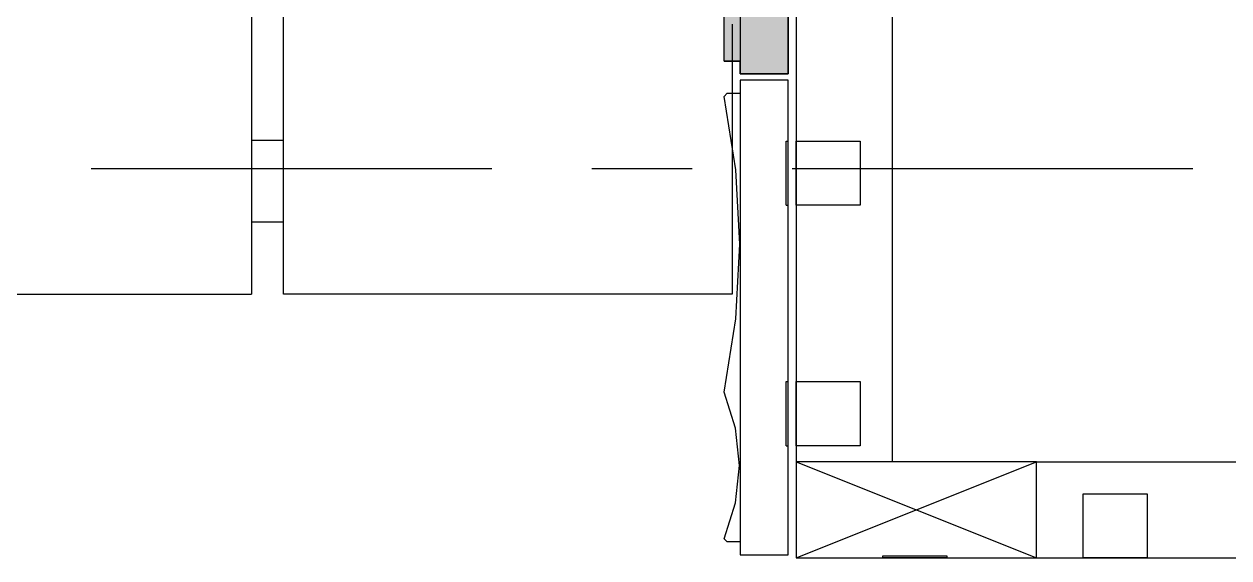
# Model space of a CAD drawing. Header units: millimetres. Extents: x 2519235 to 7246330, y 25937 to 201821.
# Drawn here: x 2742185 to 2745944, y 133237 to 134903 of the extents above; entities that cross this region are included whole.
import ezdxf
from ezdxf.enums import TextEntityAlignment as Align

# ---------------------------------------------------------------- set-up
doc = ezdxf.new("R2010")
doc.units = ezdxf.units.MM
doc.set_wipeout_variables(frame=1)
doc.linetypes.add('TA_GL_005.00000', pattern=[13.75, 5, -1.25, 1.25, -1.25, 5])
doc.linetypes.add('Xref-PLAN-106.940$0$CENTER2', pattern=[28.575, 19.05, -3.175, 3.175, -3.175])
for name, color, linetype in [('000 - 0_SYM_DWG_GRID-BUBBLE_MAIN_COLOR_1', 7, 'Continuous'), ('000 - 0_SYM_DWG_GRIDLINE_MAIN_COLOR_251', 7, 'Continuous'), ('000 - CONCRETE_COL_CUT_COLOR_1', 7, 'Continuous'), ('000 - CONCRETE_COL_HATCH_', 7, 'Continuous'), ('000 - CONCRETE_COL_WIPEOUT_', 7, 'Continuous'), ('000 - CONCRETE_PRECAST_CUT_COLOR_4', 7, 'Continuous'), ('000 - EXISTING_CANOPY_MAIN_COLOR_1', 7, 'Continuous'), ('_PLATE-200', 7, 'Continuous'), ('_Wall-PRECAST', 7, 'Continuous'), ('Xref-PLAN-106.940$0$_Beam', 7, 'Continuous'), ('Xref-PLAN-106.940$0$_Col', 7, 'Xref-PLAN-106.940$0$CENTER2'), ('Xref-PLAN-106.940$0$S-280-M_COLUMN', 7, 'Continuous')]:
    doc.layers.add(name, color=color, linetype=linetype)
doc.layers.add('Xref-PLAN-106.940$0$_VP', color=7, linetype='Continuous', plot=False)
doc.styles.add('Arial', font='arial.ttf', dxfattribs={"height": 300})
doc.styles.add('TA', font='', dxfattribs={"height": 4.5})
doc.styles.get('TA').set_extended_font_data('Cordia New')

# ---------------------------------------------------------------- blocks, each defined once
blk = doc.blocks.new('Xref-PLAN-106.940$0$ACM_STR_COLN_Precast- Rectangular Column - 750x300-6832747-610_ENT 1 EXISTING GROUND LEVEL_6000_100')
at = {"layer": 'Xref-PLAN-106.940$0$S-280-M_COLUMN', "color": 7, "lineweight": -3}
for p, q in [((375, 200), (-375, 200)), ((-375, 200), (-375, 190)), ((-375, 190), (-375, -90)), ((375, 190), (375, 200)), ((375, -90), (375, 190)), ((-375, -90), (-375, -100)), ((-375, -100), (375, -100)), ((375, -100), (375, -90))]:
    blk.add_line(p, q, dxfattribs=at)
blk = doc.blocks.new('Xref-PLAN-106.940')
at = {"layer": 'Xref-PLAN-106.940$0$_Beam', "color": 7}
for p, q in [((145669.2, 10348.4), (145669.2, 6933.4)), ((145969.2, 10348.4), (145969.2, 6933.4)), ((146419.2, 6933.4), (152919.2, 6933.4)), ((146419.2, 6633.4), (152919.2, 6633.4))]:
    blk.add_line(p, q, dxfattribs=at)
at = {"layer": 'Xref-PLAN-106.940$0$_Col', "color": 7}
blk.add_lwpolyline([(145669.2, 6633.4), (146419.2, 6633.4), (146419.2, 6933.4), (145669.2, 6933.4)], close=True, dxfattribs=at)
at = {"layer": 'Xref-PLAN-106.940$0$_VP', "color": 7}
for p, q in [((145669.2, 6633.4), (146419.2, 6933.4)), ((145669.2, 6933.4), (146419.2, 6633.4))]:
    blk.add_line(p, q, dxfattribs=at)
at = {"layer": 'Xref-PLAN-106.940$0$S-280-M_COLUMN', "color": 7, "lineweight": -3}
blk.add_blockref('Xref-PLAN-106.940$0$ACM_STR_COLN_Precast- Rectangular Column - 750x300-6832747-610_ENT 1 EXISTING GROUND LEVEL_6000_100', (146044.2, 6733.4), dxfattribs=at)
blk = doc.blocks.new('A$C53fc0519')
at = {"layer": '000 - EXISTING_CANOPY_MAIN_COLOR_1', "color": 7}
for p, q in [((26650.2, -13400), (26650.2, -15750)), ((26750.2, -15750), (26750.2, -13422.1)), ((28150.2, -14908.1), (28150.2, -15750)), ((26750.2, -15270.4), (26650.2, -15270.4)), ((26750.2, -15270.4), (26650.2, -15270.4)), ((26750.2, -15525), (26650.2, -15525)), ((25250.2, -15750), (26650.2, -15750)), ((28150.2, -15750), (26750.2, -15750))]:
    blk.add_line(p, q, dxfattribs=at)
blk = doc.blocks.new('*U1096')
at = {"layer": '000 - 0_SYM_DWG_GRIDLINE_MAIN_COLOR_251', "color": 7, "linetype": 'ByBlock', "ltscale": 5}
blk.add_line((2, 0), (-866, 0), dxfattribs=at)
at = {"color": 7, "style": 'TA', "flags": 1}
blk.add_attdef('LOCATION', (6, -6), '', height=4.5, rotation=270, dxfattribs=at)
at = {"layer": '000 - 0_SYM_DWG_GRID-BUBBLE_MAIN_COLOR_1', "color": 7, "style": 'Arial'}
blk.add_attdef('GRID-HEAD', text='', height=4, rotation=180, dxfattribs=at).set_placement((22, 0), align=Align.MIDDLE_CENTER)
blk = doc.blocks.new('W-1-PP17-ENT1_REV02_20260415-161303_PP17_ENT1_MAIN_DIMS_PL')
at = {"layer": '000 - 0_SYM_DWG_GRIDLINE_MAIN_COLOR_251', "color": 7, "linetype": 'TA_GL_005.00000', "xscale": 50, "yscale": 50, "zscale": 50, "rotation": 180}
blk.add_blockref('*U1096', (-18300, -15410), dxfattribs=at)
blk = doc.blocks.new('*U2092')
at = {"layer": '000 - CONCRETE_COL_HATCH_'}
h = blk.add_hatch(dxfattribs=at)
h.set_pattern_fill('AR-CONC', scale=0.04)
h.set_pattern_definition([(50, (-1000, -765886.849), (7.28738676, -0.63756342), [0.762, -8.382]), (355, (-1000, -765886.849), (-1.40973686, 7.64227381), [0.6096, -6.70562337]), (100.4514447, (-999.393, -765886.902), (5.877649884, 7.004710076), [0.64760035, -7.123609784]), (46.1842, (-1000, -765884.817), (10.84316164, -1.68169312), [1.143, -12.573]), (96.6355576, (-999.096, -765884.957), (9.49616536, 9.89704498), [0.97140093, -10.68542433]), (351.1841512, (-1000, -765884.817), (9.49616536, 9.89704498), [0.91439868, -10.05838928]), (21, (-998.984, -765885.325), (6.06457565, -4.090607927), [0.762, -8.382]), (326, (-998.984, -765885.325), (2.472081134, 7.367518645), [0.6096, -6.7056]), (71.451445, (-998.4786, -765885.666), (8.53665677, 3.276910755), [0.64760035, -7.123597504]), (37.5, (-1000, -765886.8492), (0.12354413, 3.382201555), [0, -6.62432, 0, -6.8072, 0, -6.731]), (7.5, (-1000, -765886.8492), (2.6727865, 4.007222993), [0, -3.88112, 0, -6.47192, 0, -2.5654]), (327.5, (-1002.2657, -765886.8492), (5.423623807, -0.22914976), [0, -2.54, 0, -7.9248, 0, -10.5156]), (317.5, (-1003.2817, -765886.849), (5.925167255, 1.01705964), [0, -3.302, 0, -5.26288, 0, -7.4676])])
h.paths.add_polyline_path([(0, 0), (-150, 0), (-150, 40), (-200, 40), (-200, 1865), (-150, 1865), (-150, 1905), (0, 1905)])
at = {"layer": '000 - CONCRETE_COL_CUT_COLOR_1', "color": 7, "lineweight": -2}
blk.add_lwpolyline([(0, 0), (-150, 0), (-150, 40), (-200, 40), (-200, 1865), (-150, 1865), (-150, 1905), (0, 1905), (0, 1905), (0, 1905), (0, 1905), (0, 1905), (0, 1905), (0, 1905), (0, 1905), (0, 1905), (0, 1905), (0, 1905), (0, 1905), (0, 1905), (0, 1905), (0, 1905), (0, 1905), (0, 1905), (0, 1905), (0, 1905), (0, 1905), (0, 1905), (0, 1905), (0, 1905), (0, 1905), (0, 1905), (0, 1905), (0, 1905), (0, 1905), (0, 1905), (0, 1905), (0, 1905), (0, 1905), (0, 1905), (0, 1905), (0, 1905), (0, 1905), (0, 1905), (0, 1905), (0, 1905), (0, 1905), (0, 1905)], close=True, dxfattribs=at)
blk = doc.blocks.new('A$C6d15e31b')
at = {"layer": '_PLATE-200', "color": 7}
for points in [[(10250, -15325), (10250, -15525), (10050, -15525), (10050, -15325)], [(10250, -16075), (10250, -16275), (10050, -16275), (10050, -16075)], [(11145, -16425), (11145, -16625), (10945, -16625), (10945, -16425)], [(10319.8, -16619), (10519.8, -16619), (10519.8, -16625), (10319.8, -16625)]]:
    blk.add_lwpolyline(points, close=True, dxfattribs=at)
at = {"layer": '_Wall-PRECAST', "color": 7}
for p, q in [((9875, -13210), (9875, -15115)), ((10025, -15115), (10025, -13210)), ((9825, -15075), (9825, -13250)), ((9825, -15075), (9875, -15075)), ((9875, -15115), (10025, -15115)), ((9875, -15135), (9875, -16615)), ((10025, -15135), (9875, -15135)), ((10025, -16615), (10025, -15135)), ((9825, -15185), (9835, -15175)), ((9861.6, -15414.5), (9825, -15185)), ((9835, -15175), (9875, -15175)), ((10019, -15525), (10019, -15325)), ((10019, -15325), (10025, -15325)), ((10019, -15525), (10019, -15325)), ((10019, -15325), (10025, -15325)), ((10025, -15525), (10025, -15325)), ((10025, -15525), (10025, -15325)), ((9873.9, -15646.7), (9861.6, -15414.5)), ((10019, -15525), (10025, -15525)), ((10019, -15525), (10025, -15525)), ((9861.6, -15878.8), (9873.9, -15646.7)), ((9825, -16108.3), (9861.6, -15878.8)), ((10019, -16275), (10019, -16075)), ((10019, -16075), (10025, -16075)), ((10019, -16275), (10019, -16075)), ((10019, -16075), (10025, -16075)), ((10025, -16275), (10025, -16075)), ((10025, -16275), (10025, -16075)), ((9860.7, -16220), (9825, -16108.3)), ((9872.7, -16336.7), (9860.7, -16220)), ((10019, -16275), (10025, -16275)), ((10019, -16275), (10025, -16275)), ((9860.7, -16453.3), (9872.7, -16336.7)), ((9825, -16565), (9860.7, -16453.3)), ((9835, -16575), (9825, -16565)), ((9875, -16575), (9835, -16575)), ((9875, -16615), (10025, -16615))]:
    blk.add_line(p, q, dxfattribs=at)
at = {"color": 7}
for name, p in [('W-1-PP17-ENT1_REV02_20260415-161303_PP17_ENT1_MAIN_DIMS_PL', (0, 0)), ('Xref-PLAN-106.940', (-135619.3, -23258.4))]:
    blk.add_blockref(name, p, dxfattribs=at)
at = {"layer": '000 - EXISTING_CANOPY_MAIN_COLOR_1', "color": 7}
blk.add_blockref('A$C53fc0519', (-18300, -52.1), dxfattribs=at)
at = {"layer": '000 - CONCRETE_PRECAST_CUT_COLOR_4', "color": 7}
blk.add_blockref('*U2092', (10025, -15115), dxfattribs=at)

msp = doc.modelspace()

# ---------------------------------------------------------------- block references
at = {"color": 7}
msp.add_blockref('A$C6d15e31b', (2734544.161, 149862.194), dxfattribs=at)

doc.saveas('drawing.dxf')
